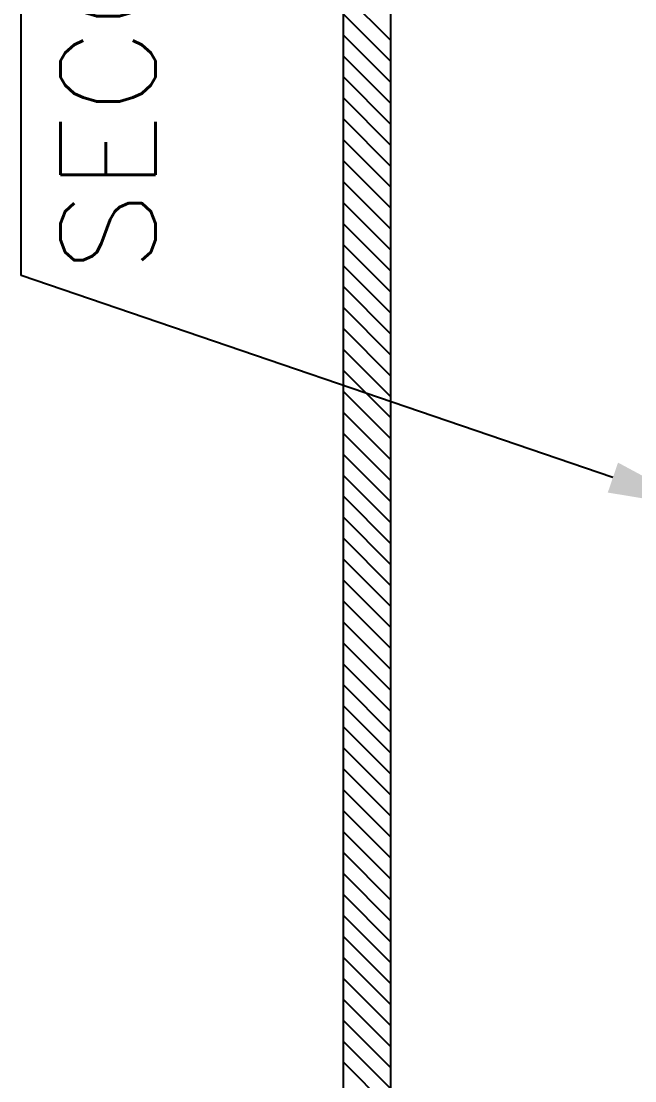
# Model space of a CAD drawing. Header units: metres. Extents: x 531277 to 531672, y 2673439 to 2673782.
# Drawn here: x 531471.872 to 531472.519, y 2673582.299 to 2673583.416 of the extents above; entities that cross this region are included whole.
import ezdxf

# ---------------------------------------------------------------- set-up
doc = ezdxf.new("R2010")
doc.units = ezdxf.units.M
doc.layers.add('IDT', color=7, linetype='Continuous')
doc.styles.add('RomanS', font='romans.shx')

# ---------------------------------------------------------------- blocks, each defined once
blk = doc.blocks.new('IDT')
at = {"layer": 'IDT', "color": 7, "ltscale": 0.1}
blk.add_line((27.8558, 20.4105), (27.8558, 22.1108), dxfattribs=at)
at = {"layer": 'IDT', "color": 8, "ltscale": 0.1}
blk.add_line((27.8558, 20.4105), (27.8558, 22.1108), dxfattribs=at)
at = {"layer": 'IDT', "color": 7}
blk.add_line((27.8058, 20.4605), (27.8058, 22.0608), dxfattribs=at)
at = {"layer": 'IDT', "color": 8}
for p, q in [((27.8058, 20.4605), (27.8058, 22.0608)), ((27.5713, 21.2284), (28.195, 21.0153)), ((28.195, 21.0153), (28.195, 20.1306))]:
    blk.add_line(p, q, dxfattribs=at)
at = {"layer": 'IDT', "color": 8, "linetype": 'Continuous'}
for p, q in [((27.8558, 21.8444), (27.8058, 21.8944)), ((27.8558, 21.8223), (27.8058, 21.8723)), ((27.8558, 21.8002), (27.8058, 21.8502)), ((27.8558, 21.7781), (27.8058, 21.8281)), ((27.8558, 21.756), (27.8058, 21.806)), ((27.8558, 21.7339), (27.8058, 21.7839)), ((27.8558, 21.7118), (27.8058, 21.7618)), ((27.8558, 21.6897), (27.8058, 21.7397)), ((27.8558, 21.6676), (27.8058, 21.7176)), ((27.8558, 21.6455), (27.8058, 21.6955)), ((27.8558, 21.6234), (27.8058, 21.6734)), ((27.8558, 21.6013), (27.8058, 21.6513)), ((27.8558, 21.5792), (27.8058, 21.6292)), ((27.8558, 21.5571), (27.8058, 21.6071)), ((27.8558, 21.535), (27.8058, 21.585)), ((27.8558, 21.5129), (27.8058, 21.5629)), ((27.8558, 21.4908), (27.8058, 21.5408)), ((27.8558, 21.4687), (27.8058, 21.5187)), ((27.8558, 21.4466), (27.8058, 21.4966)), ((27.8558, 21.4246), (27.8058, 21.4746)), ((27.8558, 21.4025), (27.8058, 21.4525)), ((27.8558, 21.3804), (27.8058, 21.4304)), ((27.8558, 21.3583), (27.8058, 21.4083)), ((27.8558, 21.3362), (27.8058, 21.3862)), ((27.8558, 21.3141), (27.8058, 21.3641)), ((27.8558, 21.292), (27.8058, 21.342)), ((27.8558, 21.2699), (27.8058, 21.3199)), ((27.8558, 21.2478), (27.8058, 21.2978)), ((27.8558, 21.2257), (27.8058, 21.2757)), ((27.8558, 21.2036), (27.8058, 21.2536)), ((27.8558, 21.1815), (27.8058, 21.2315)), ((27.8558, 21.1594), (27.8058, 21.2094)), ((27.8558, 21.1373), (27.8058, 21.1873)), ((27.8558, 21.1152), (27.8058, 21.1652)), ((27.8558, 21.0931), (27.8058, 21.1431)), ((27.8558, 21.071), (27.8058, 21.121)), ((27.8558, 21.0489), (27.8058, 21.0989)), ((27.8558, 21.0268), (27.8058, 21.0768)), ((27.8558, 21.0047), (27.8058, 21.0547)), ((27.8558, 20.9826), (27.8058, 21.0326)), ((27.8558, 20.9605), (27.8058, 21.0105)), ((27.8558, 20.9384), (27.8058, 20.9884)), ((27.8558, 20.9163), (27.8058, 20.9663)), ((27.8558, 20.8942), (27.8058, 20.9442)), ((27.8558, 20.8721), (27.8058, 20.9221)), ((27.8558, 20.85), (27.8058, 20.9)), ((27.8558, 20.8279), (27.8058, 20.8779)), ((27.8558, 20.8058), (27.8058, 20.8558)), ((27.8558, 20.7837), (27.8058, 20.8337)), ((27.8558, 20.7616), (27.8058, 20.8116)), ((27.8558, 20.7395), (27.8058, 20.7895)), ((27.8558, 20.7174), (27.8058, 20.7674))]:
    blk.add_line(p, q, dxfattribs=at)
at = {"layer": 'IDT', "color": 8}
blk.add_solid([(27.5659, 21.2126), (27.4767, 21.2607), (27.5767, 21.2442)], dxfattribs=at)
at = {"layer": 'IDT', "color": 8, "style": 'RomanS'}
blk.add_text('SECONDARY', height=0.1, rotation=270, dxfattribs=at).set_placement((28.0535, 21.0121))

msp = doc.modelspace()

# ---------------------------------------------------------------- block references
at = {"layer": 'IDT', "color": 8, "rotation": 180}
msp.add_blockref('IDT', (531500.0673, 2673604.163), dxfattribs=at)

doc.saveas('drawing.dxf')
